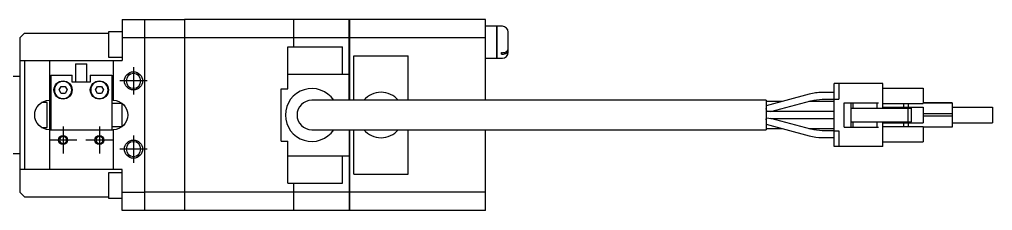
# Model space of a CAD drawing. Extents: x 0 to 1643, y -8 to 1285.
# Drawn here: x 183.4 to 397.6, y 461.8 to 503.8 of the extents above; entities that cross this region are included whole.
import ezdxf

# ---------------------------------------------------------------- set-up
doc = ezdxf.new("R2010")
doc.units = 0
doc.header["$LTSCALE"] = 0.5
doc.linetypes.add('CENTER', pattern=[50.8, 31.75, -6.35, 6.35, -6.35])
for name, color, linetype in [('MSM_CENTER', 1, 'CENTER'), ('MSM_CONTINUOUS', 7, 'CONTINUOUS'), ('MSM_NARROW', 5, 'CONTINUOUS')]:
    doc.layers.add(name, color=color, linetype=linetype)

msp = doc.modelspace()

# ---------------------------------------------------------------- linework, layer by layer
at = {"layer": 'MSM_CENTER'}
for p, q in [((208.5, 493.27), (208.5, 487.27)), ((211.5, 490.27), (205.5, 490.27)), ((193, 480.27), (193, 474.27)), ((201, 480.27), (201, 474.27)), ((208.5, 478.27), (208.5, 472.27)), ((196, 477.27), (190, 477.27)), ((204, 477.27), (198, 477.27)), ((211.5, 475.27), (205.5, 475.27))]:
    msp.add_line(p, q, dxfattribs=at)
at = {"layer": 'MSM_CONTINUOUS'}
for p, q in [((206, 503.77), (206, 494.77)), ((206, 503.77), (219.7, 503.77)), ((211, 461.77), (211, 503.77)), ((219.7, 503.77), (219.7, 461.77)), ((219.75, 503.72), (219.7, 503.72)), ((243.7, 503.77), (219.75, 503.77)), ((219.75, 503.77), (219.75, 461.77)), ((243.7, 503.77), (243.7, 497.77)), ((243.75, 503.72), (243.7, 503.72)), ((243.75, 503.77), (243.75, 497.77)), ((256, 503.77), (243.75, 503.77)), ((256, 486.02), (256, 503.77)), ((256.05, 503.72), (256, 503.72)), ((256.05, 503.77), (256.05, 486.02)), ((286, 503.77), (256.05, 503.77)), ((286, 486.02), (286, 503.77)), ((288.5, 502.27), (286, 502.27)), ((288.5, 495.27), (288.5, 502.27)), ((288.55, 502.22), (288.5, 502.22)), ((289.7, 502.27), (288.55, 502.27)), ((288.55, 495.27), (288.55, 502.27)), ((184.5, 500.77), (183.5, 499.77)), ((183.5, 499.77), (183.5, 465.77)), ((184.5, 500.77), (203, 500.77)), ((203, 501.02), (203, 495.52)), ((206, 501.02), (203, 501.02)), ((211, 499.77), (206, 499.77)), ((219.7, 499.74), (211, 499.74)), ((219.75, 499.48), (219.7, 499.48)), ((243.7, 499.74), (219.75, 499.74)), ((243.75, 499.48), (243.7, 499.48)), ((256, 499.74), (243.75, 499.74)), ((256.05, 499.48), (256, 499.48)), ((286, 499.74), (256.05, 499.74)), ((291, 496.57), (291, 500.97)), ((242.5, 488.55), (242.5, 497.77)), ((242.5, 497.77), (254.5, 497.77)), ((254.5, 491.77), (254.5, 497.77)), ((203, 495.52), (206, 495.52)), ((257, 486.02), (257, 495.77)), ((257, 495.77), (269, 495.77)), ((269, 486.02), (269, 495.77)), ((286, 495.27), (288.5, 495.27)), ((288.5, 495.32), (288.55, 495.32)), ((288.55, 495.27), (289.7, 495.27)), ((289.5, 496.12), (289.5, 496.48)), ((289.5, 496.48), (289.7, 496.48)), ((289.5, 496.12), (289.7, 496.12)), ((183.5, 494.77), (206, 494.77)), ((184.5, 494.77), (184.5, 470.77)), ((190, 494.77), (190, 486.02)), ((195.75, 494.02), (198.25, 494.02)), ((195.75, 494.02), (195.75, 490.02)), ((198.25, 490.02), (198.25, 494.02)), ((204, 494.77), (204, 486.02)), ((183.5, 491.27), (168.3, 491.27)), ((190.3, 491.52), (190.3, 479.52)), ((190.3, 491.52), (195, 491.52)), ((195, 490.02), (195, 491.52)), ((199, 491.52), (199, 490.02)), ((199, 491.52), (203.7, 491.52)), ((203.7, 491.52), (203.7, 479.52)), ((242.5, 491.77), (256, 491.77)), ((192.13, 488.27), (192.57, 489.02)), ((192.57, 489.02), (193.43, 489.02)), ((193.43, 489.02), (193.87, 488.27)), ((199, 490.02), (195, 490.02)), ((200.13, 488.27), (200.57, 489.02)), ((200.57, 489.02), (201.43, 489.02)), ((201.43, 489.02), (201.87, 488.27)), ((241, 488.55), (242.5, 488.55)), ((241, 476.99), (241, 488.55)), ((373.45, 489.67), (362.75, 489.67)), ((362.75, 475.87), (362.75, 489.67)), ((363.75, 489.67), (363.75, 486.27)), ((373.45, 484.27), (373.45, 489.67)), ((373.45, 488.67), (382.35, 488.67)), ((382.35, 488.67), (382.35, 485.27)), ((192.57, 487.52), (192.13, 488.27)), ((193.43, 487.52), (192.57, 487.52)), ((193.87, 488.27), (193.43, 487.52)), ((200.57, 487.52), (200.13, 488.27)), ((201.43, 487.52), (200.57, 487.52)), ((201.87, 488.27), (201.43, 487.52)), ((357.23, 487.34), (347.75, 484.8)), ((362.75, 487.72), (360.12, 487.72)), ((362.75, 486.27), (363.75, 486.27)), ((189.5, 485.52), (188.27, 485.52)), ((189.5, 480.02), (189.5, 485.52)), ((190.3, 486.02), (190, 486.02)), ((190.1, 479.52), (190.1, 486.02)), ((204, 486.02), (203.7, 486.02)), ((206, 485.27), (203.7, 485.27)), ((206, 480.21), (206, 485.33)), ((347.75, 486.02), (247.75, 486.02)), ((347.75, 486.02), (347.75, 479.52)), ((351.38, 485.77), (347.75, 485.77)), ((348.78, 483.52), (357.62, 485.89)), ((362.75, 485.77), (357.17, 485.77)), ((360.12, 486.22), (362.75, 486.22)), ((364.95, 480.07), (364.95, 485.47)), ((364.95, 485.47), (372.5, 485.47)), ((366.45, 480.07), (366.45, 485.47)), ((366.45, 484.27), (379.75, 484.27)), ((366.95, 484.27), (366.95, 485.47)), ((372.2, 484.27), (372.2, 485.47)), ((373.45, 485.27), (382.35, 485.27)), ((373.45, 484.47), (382.35, 484.47)), ((378, 485.27), (378, 484.47)), ((379, 485.27), (379, 484.47)), ((379.05, 481.27), (379.05, 484.27)), ((379.75, 481.27), (379.75, 484.27)), ((382.35, 485.47), (385.65, 485.47)), ((385.77, 485.47), (382.35, 485.47)), ((382.35, 485.47), (387.45, 485.47)), ((388.7, 485.47), (382.35, 485.47)), ((382.35, 484.47), (382.35, 481.07)), ((385.65, 485.47), (385.95, 485.47)), ((385.95, 485.47), (385.77, 485.47)), ((387.45, 485.47), (387.75, 485.47)), ((387.75, 485.47), (388.7, 485.47)), ((388.7, 485.47), (388.7, 480.07)), ((388.7, 484.47), (397.6, 484.47)), ((388.7, 484.47), (397.6, 484.47)), ((388.7, 484.47), (397.6, 484.47)), ((397.6, 484.47), (397.6, 481.07)), ((362.75, 483.52), (347.75, 483.52)), ((347.75, 482.02), (347.84, 482.02)), ((347.88, 482.13), (348.78, 482.02)), ((348.78, 482.02), (362.75, 482.02)), ((357.63, 479.65), (348.78, 482.02)), ((388.7, 483.02), (382.35, 483.02)), ((388.7, 482.52), (382.35, 482.52)), ((188.27, 480.02), (189.5, 480.02)), ((203.7, 480.27), (206, 480.27)), ((347.75, 480.74), (357.24, 478.2)), ((364.95, 480.07), (372.5, 480.07)), ((366.45, 481.27), (379.75, 481.27)), ((366.95, 480.07), (366.95, 481.27)), ((372.2, 480.07), (372.2, 481.27)), ((373.45, 475.87), (373.45, 481.27)), ((373.45, 481.07), (382.35, 481.07)), ((373.45, 480.27), (382.35, 480.27)), ((378, 481.07), (378, 480.27)), ((379, 481.07), (379, 480.27)), ((382.35, 480.27), (382.35, 476.87)), ((388.7, 480.07), (382.35, 480.07)), ((388.7, 481.07), (397.6, 481.07)), ((190, 479.52), (190, 470.77)), ((190, 479.52), (204, 479.52)), ((204, 479.52), (204, 470.77)), ((247.75, 479.52), (347.75, 479.52)), ((256, 479.52), (256, 461.77)), ((256.05, 479.52), (256.05, 461.77)), ((257, 469.77), (257, 479.52)), ((269, 469.77), (269, 479.52)), ((286, 461.77), (286, 479.52)), ((347.75, 479.77), (351.38, 479.77)), ((357.17, 479.77), (362.75, 479.77)), ((362.75, 479.32), (360.12, 479.32)), ((360.12, 477.82), (362.75, 477.82)), ((362.75, 479.27), (363.75, 479.27)), ((363.75, 479.27), (363.75, 475.87)), ((200.28, 476.95), (200.3, 476.97)), ((200.3, 477.62), (200.3, 476.97)), ((241, 476.99), (242.5, 476.99)), ((242.5, 467.77), (242.5, 476.99)), ((373.45, 475.87), (362.75, 475.87)), ((373.45, 476.87), (382.35, 476.87)), ((168.3, 474.27), (183.5, 474.27)), ((242.5, 473.77), (256, 473.77)), ((254.5, 467.77), (254.5, 473.77)), ((206, 470.77), (183.5, 470.77)), ((203, 470.02), (203, 464.52)), ((206, 470.02), (203, 470.02)), ((206, 461.77), (206, 470.77)), ((257, 469.77), (269, 469.77)), ((242.5, 467.77), (254.5, 467.77)), ((243.7, 467.77), (243.7, 461.77)), ((243.75, 467.77), (243.75, 461.77)), ((183.5, 465.77), (184.5, 464.77)), ((206, 465.77), (211, 465.77)), ((219.7, 465.8), (211, 465.8)), ((219.75, 466.06), (219.7, 466.06)), ((243.7, 465.8), (219.75, 465.8)), ((243.75, 466.06), (243.7, 466.06)), ((256, 465.8), (243.75, 465.8)), ((256.05, 466.06), (256, 466.06)), ((286, 465.8), (256.05, 465.8)), ((184.5, 464.77), (203, 464.77)), ((203, 464.52), (206, 464.52)), ((219.7, 461.77), (206, 461.77)), ((219.75, 461.82), (219.7, 461.82)), ((243.7, 461.77), (219.75, 461.77)), ((243.75, 461.82), (243.7, 461.82)), ((256, 461.77), (243.75, 461.77)), ((256.05, 461.82), (256, 461.82)), ((286, 461.77), (256.05, 461.77))]:
    msp.add_line(p, q, dxfattribs=at)
for points in [[(347.93, 483.52, 0), (347.93, 483.52, 0), (347.93, 483.53, 0), (347.92, 483.53, 0), (347.92, 483.54, 0), (347.92, 483.54, 0), (347.92, 483.55, 0), (347.92, 483.55, 0), (347.92, 483.56, 0), (347.92, 483.56, 0), (347.92, 483.56, 0), (347.92, 483.57, 0), (347.92, 483.57, 0), (347.92, 483.58, 0), (347.91, 483.58, 0), (347.91, 483.59, 0), (347.91, 483.59, 0), (347.91, 483.6, 0), (347.91, 483.6, 0), (347.91, 483.61, 0), (347.91, 483.61, 0), (347.91, 483.62, 0), (347.9, 483.62, 0), (347.9, 483.63, 0), (347.9, 483.63, 0), (347.9, 483.64, 0), (347.9, 483.64, 0), (347.9, 483.65, 0), (347.9, 483.65, 0), (347.9, 483.66, 0), (347.9, 483.66, 0), (347.89, 483.67, 0), (347.89, 483.68, 0), (347.89, 483.68, 0), (347.89, 483.69, 0), (347.89, 483.69, 0), (347.89, 483.7, 0), (347.89, 483.7, 0), (347.89, 483.71, 0), (347.89, 483.71, 0), (347.88, 483.72, 0), (347.88, 483.72, 0), (347.88, 483.73, 0), (347.88, 483.73, 0), (347.88, 483.74, 0), (347.88, 483.75, 0), (347.88, 483.75, 0), (347.88, 483.76, 0), (347.87, 483.76, 0), (347.87, 483.77, 0), (347.87, 483.77, 0), (347.87, 483.78, 0), (347.87, 483.79, 0), (347.87, 483.79, 0), (347.87, 483.8, 0), (347.87, 483.8, 0), (347.86, 483.81, 0), (347.86, 483.81, 0), (347.86, 483.82, 0), (347.86, 483.82, 0), (347.86, 483.83, 0), (347.86, 483.84, 0), (347.86, 483.84, 0), (347.85, 483.85, 0), (347.85, 483.85, 0), (347.85, 483.86, 0), (347.85, 483.87, 0), (347.85, 483.87, 0), (347.85, 483.88, 0), (347.85, 483.88, 0), (347.84, 483.89, 0), (347.84, 483.89, 0), (347.84, 483.9, 0), (347.84, 483.91, 0), (347.84, 483.91, 0), (347.84, 483.92, 0), (347.83, 483.93, 0), (347.83, 483.93, 0), (347.83, 483.94, 0), (347.83, 483.94, 0), (347.83, 483.95, 0), (347.83, 483.95, 0), (347.82, 483.96, 0), (347.82, 483.97, 0), (347.82, 483.97, 0), (347.82, 483.98, 0), (347.82, 483.98, 0), (347.82, 483.99, 0), (347.82, 484, 0), (347.81, 484, 0), (347.81, 484.01, 0), (347.81, 484.01, 0), (347.81, 484.02, 0), (347.81, 484.03, 0), (347.81, 484.03, 0), (347.81, 484.04, 0), (347.8, 484.04, 0), (347.8, 484.05, 0), (347.8, 484.06, 0), (347.8, 484.06, 0), (347.8, 484.07, 0), (347.8, 484.07, 0), (347.79, 484.08, 0), (347.79, 484.09, 0), (347.79, 484.09, 0), (347.79, 484.1, 0), (347.79, 484.1, 0), (347.79, 484.11, 0), (347.78, 484.12, 0), (347.78, 484.12, 0), (347.78, 484.13, 0), (347.78, 484.13, 0), (347.78, 484.14, 0), (347.77, 484.15, 0), (347.77, 484.15, 0), (347.77, 484.16, 0), (347.77, 484.16, 0), (347.77, 484.17, 0), (347.77, 484.18, 0), (347.76, 484.18, 0), (347.76, 484.19, 0), (347.76, 484.19, 0), (347.76, 484.2, 0), (347.76, 484.2, 0), (347.76, 484.21, 0), (347.75, 484.22, 0), (347.75, 484.22, 0), (347.75, 484.23, 0), (347.75, 484.23, 0)], [(347.75, 483.81, 0), (347.75, 483.8, 0), (347.75, 483.8, 0), (347.75, 483.8, 0), (347.75, 483.8, 0), (347.75, 483.79, 0), (347.75, 483.79, 0), (347.75, 483.79, 0), (347.76, 483.79, 0), (347.76, 483.78, 0), (347.76, 483.78, 0), (347.76, 483.78, 0), (347.76, 483.78, 0), (347.76, 483.77, 0), (347.76, 483.77, 0), (347.76, 483.77, 0), (347.76, 483.77, 0), (347.76, 483.76, 0), (347.76, 483.76, 0), (347.76, 483.76, 0), (347.76, 483.76, 0), (347.76, 483.75, 0), (347.77, 483.75, 0), (347.77, 483.75, 0), (347.77, 483.75, 0), (347.77, 483.75, 0), (347.77, 483.74, 0), (347.77, 483.74, 0), (347.77, 483.74, 0), (347.77, 483.74, 0), (347.77, 483.73, 0), (347.77, 483.73, 0), (347.77, 483.73, 0), (347.77, 483.73, 0), (347.77, 483.72, 0), (347.78, 483.72, 0), (347.78, 483.72, 0), (347.78, 483.72, 0), (347.78, 483.71, 0), (347.78, 483.71, 0), (347.78, 483.71, 0), (347.78, 483.71, 0), (347.78, 483.7, 0), (347.78, 483.7, 0), (347.78, 483.7, 0), (347.78, 483.7, 0), (347.78, 483.69, 0), (347.78, 483.69, 0), (347.79, 483.69, 0), (347.79, 483.69, 0), (347.79, 483.69, 0), (347.79, 483.68, 0), (347.79, 483.68, 0), (347.79, 483.68, 0), (347.79, 483.68, 0), (347.79, 483.67, 0), (347.79, 483.67, 0), (347.79, 483.67, 0), (347.79, 483.67, 0), (347.79, 483.67, 0), (347.79, 483.66, 0), (347.79, 483.66, 0), (347.8, 483.66, 0), (347.8, 483.66, 0), (347.8, 483.65, 0), (347.8, 483.65, 0), (347.8, 483.65, 0), (347.8, 483.65, 0), (347.8, 483.64, 0), (347.8, 483.64, 0), (347.8, 483.64, 0), (347.8, 483.64, 0), (347.8, 483.64, 0), (347.8, 483.63, 0), (347.8, 483.63, 0), (347.8, 483.63, 0), (347.81, 483.63, 0), (347.81, 483.62, 0), (347.81, 483.62, 0), (347.81, 483.62, 0), (347.81, 483.62, 0), (347.81, 483.62, 0), (347.81, 483.61, 0), (347.81, 483.61, 0), (347.81, 483.61, 0), (347.81, 483.61, 0), (347.81, 483.61, 0), (347.81, 483.6, 0), (347.81, 483.6, 0), (347.81, 483.6, 0), (347.81, 483.6, 0), (347.81, 483.59, 0), (347.82, 483.59, 0), (347.82, 483.59, 0), (347.82, 483.59, 0), (347.82, 483.59, 0), (347.82, 483.58, 0), (347.82, 483.58, 0), (347.82, 483.58, 0), (347.82, 483.58, 0), (347.82, 483.58, 0), (347.82, 483.57, 0), (347.82, 483.57, 0), (347.82, 483.57, 0), (347.82, 483.57, 0), (347.82, 483.56, 0), (347.83, 483.56, 0), (347.83, 483.56, 0), (347.83, 483.56, 0), (347.83, 483.56, 0), (347.83, 483.56, 0), (347.83, 483.55, 0), (347.83, 483.55, 0), (347.83, 483.55, 0), (347.83, 483.55, 0), (347.83, 483.55, 0), (347.83, 483.54, 0), (347.83, 483.54, 0), (347.83, 483.54, 0), (347.83, 483.54, 0), (347.83, 483.54, 0), (347.84, 483.53, 0), (347.84, 483.53, 0), (347.84, 483.53, 0), (347.84, 483.53, 0), (347.84, 483.53, 0), (347.84, 483.52, 0), (347.84, 483.52, 0), (347.84, 483.52, 0)], [(347.75, 481.72, 0), (347.75, 481.73, 0), (347.75, 481.73, 0), (347.75, 481.73, 0), (347.75, 481.74, 0), (347.76, 481.74, 0), (347.76, 481.75, 0), (347.76, 481.75, 0), (347.76, 481.75, 0), (347.76, 481.76, 0), (347.76, 481.76, 0), (347.76, 481.76, 0), (347.76, 481.77, 0), (347.76, 481.77, 0), (347.77, 481.78, 0), (347.77, 481.78, 0), (347.77, 481.79, 0), (347.77, 481.79, 0), (347.77, 481.79, 0), (347.77, 481.8, 0), (347.77, 481.8, 0), (347.77, 481.8, 0), (347.77, 481.81, 0), (347.78, 481.81, 0), (347.78, 481.81, 0), (347.78, 481.82, 0), (347.78, 481.82, 0), (347.78, 481.83, 0), (347.78, 481.83, 0), (347.78, 481.83, 0), (347.78, 481.84, 0), (347.79, 481.84, 0), (347.79, 481.85, 0), (347.79, 481.85, 0), (347.79, 481.85, 0), (347.79, 481.86, 0), (347.79, 481.86, 0), (347.79, 481.86, 0), (347.79, 481.87, 0), (347.79, 481.87, 0), (347.8, 481.87, 0), (347.8, 481.88, 0), (347.8, 481.88, 0), (347.8, 481.88, 0), (347.8, 481.89, 0), (347.8, 481.89, 0), (347.8, 481.89, 0), (347.8, 481.9, 0), (347.8, 481.9, 0), (347.81, 481.91, 0), (347.81, 481.91, 0), (347.81, 481.91, 0), (347.81, 481.92, 0), (347.81, 481.92, 0), (347.81, 481.92, 0), (347.81, 481.93, 0), (347.81, 481.93, 0), (347.81, 481.93, 0), (347.81, 481.94, 0), (347.82, 481.94, 0), (347.82, 481.94, 0), (347.82, 481.95, 0), (347.82, 481.95, 0), (347.82, 481.95, 0), (347.82, 481.96, 0), (347.82, 481.96, 0), (347.82, 481.96, 0), (347.82, 481.97, 0), (347.83, 481.97, 0), (347.83, 481.97, 0), (347.83, 481.98, 0), (347.83, 481.98, 0), (347.83, 481.98, 0), (347.83, 481.99, 0), (347.83, 481.99, 0), (347.83, 481.99, 0), (347.83, 482, 0), (347.83, 482, 0), (347.84, 482, 0), (347.84, 482, 0), (347.84, 482.01, 0), (347.84, 482.01, 0), (347.84, 482.01, 0), (347.84, 482.02, 0), (347.84, 482.02, 0), (347.84, 482.02, 0), (347.85, 482.03, 0), (347.85, 482.03, 0), (347.85, 482.03, 0), (347.85, 482.03, 0), (347.85, 482.04, 0), (347.85, 482.04, 0), (347.85, 482.04, 0), (347.85, 482.05, 0), (347.85, 482.05, 0), (347.85, 482.05, 0), (347.86, 482.05, 0), (347.86, 482.06, 0), (347.86, 482.06, 0), (347.86, 482.06, 0), (347.86, 482.06, 0), (347.86, 482.07, 0), (347.86, 482.07, 0), (347.86, 482.07, 0), (347.86, 482.08, 0), (347.86, 482.08, 0), (347.86, 482.08, 0), (347.87, 482.08, 0), (347.87, 482.09, 0), (347.87, 482.09, 0), (347.87, 482.09, 0), (347.87, 482.09, 0), (347.87, 482.1, 0), (347.87, 482.1, 0), (347.87, 482.1, 0), (347.87, 482.1, 0), (347.87, 482.11, 0), (347.87, 482.11, 0), (347.88, 482.11, 0), (347.88, 482.11, 0), (347.88, 482.12, 0), (347.88, 482.12, 0), (347.88, 482.12, 0), (347.88, 482.12, 0), (347.88, 482.12, 0), (347.88, 482.13, 0), (347.88, 482.13, 0), (347.88, 482.13, 0), (347.88, 482.13, 0)]]:
    msp.add_polyline3d(points, dxfattribs=at)
at = {"layer": 'MSM_CONTINUOUS', "extrusion": (0, 0, -1)}
for centre, radius in [((-208.5, 490.27), 1.62), ((-193, 488.27), 1.9), ((-201, 488.27), 1.9), ((-193, 477.27), 0.783), ((-201, 477.27), 0.783), ((-208.5, 475.27), 1.62)]:
    msp.add_circle(centre, radius, dxfattribs=at)
at = {"layer": 'MSM_CONTINUOUS'}
for centre in [(193, 488.27), (201, 488.27)]:
    msp.add_circle(centre, 2, dxfattribs=at)
for centre, radius, start, end in [((289.7, 500.97), 1.3, 0, 90), ((290.18, 497.09), 0.824, 305.8409, 356.8806), ((290.18, 497.45), 0.818, 308.8743, 354.3927), ((289.76, 497.97), 1.5, 267.8061, 308.8693), ((289.7, 496.57), 1.3, 270, 360), ((289.76, 497.61), 1.49, 267.5922, 307.139), ((247.75, 482.77), 5.82, 33.9465, 326.0534), ((263, 482.77), 5, 40.5416, 139.4584), ((360.12, 476.57), 11.15, 89.9911, 105.0006), ((247.75, 482.77), 3.25, 90, 270), ((263, 482.77), 5, 220.5416, 319.4584), ((360.12, 488.93), 11.11, 255, 270.006)]:
    msp.add_arc(centre, radius, start, end, dxfattribs=at)
at = {"layer": 'MSM_CONTINUOUS', "extrusion": (0, 0, -1)}
for centre, radius, start, end in [((-190, 482.77), 3.25, 270, 90), ((-204, 482.77), 3.25, 90, 270), ((-360.12, 476.57), 9.65, 75.0035, 90.008), ((-360.11, 488.93), 9.61, 269.9909, 285.0002)]:
    msp.add_arc(centre, radius, start, end, dxfattribs=at)
at = {"layer": 'MSM_NARROW'}
for centre, radius in [((208.5, 490.27), 2), ((193, 477.27), 1), ((201, 477.27), 1), ((208.5, 475.27), 2)]:
    msp.add_circle(centre, radius, dxfattribs=at)

doc.saveas('drawing.dxf')
